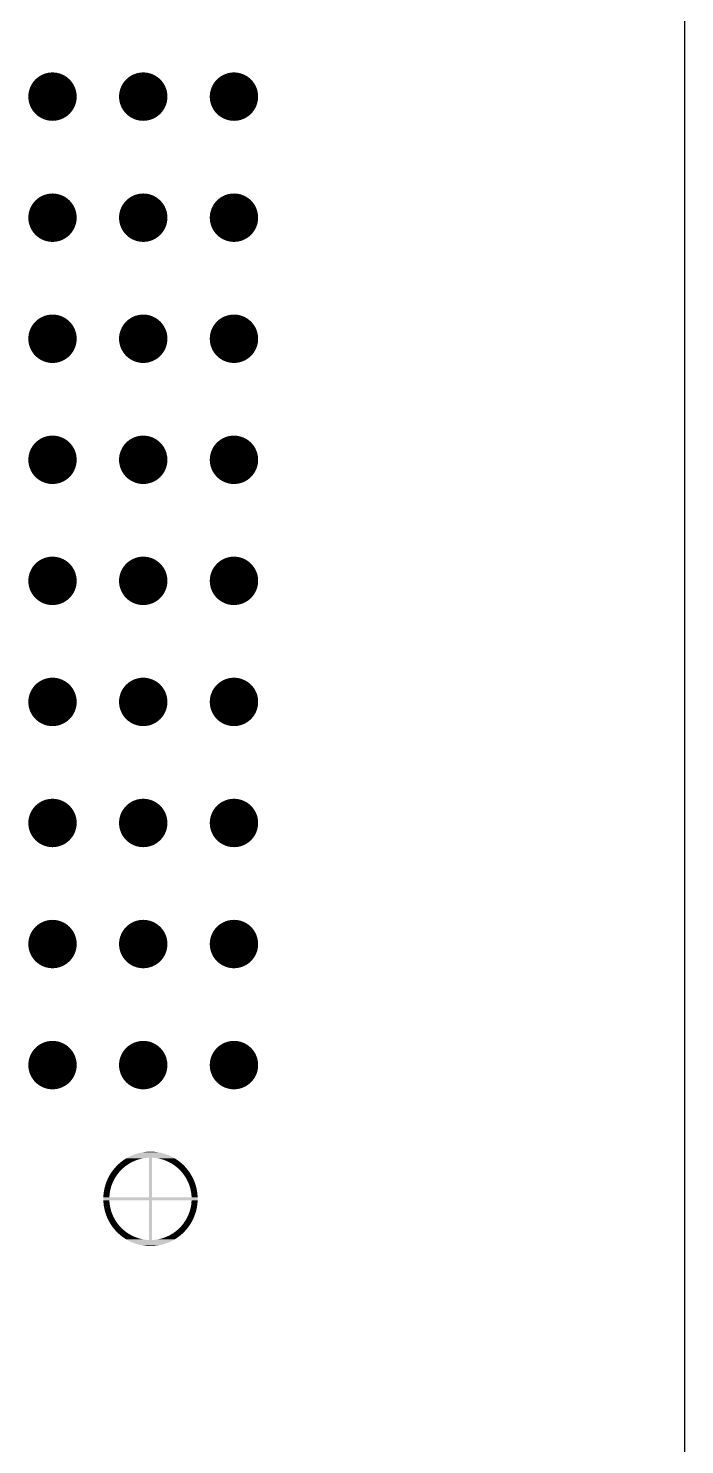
# Model space of a CAD drawing. Extents: x 295 to 953, y 10 to 290.
# Drawn here: x 847.1 to 874.6, y 105.2 to 164.6 of the extents above; entities that cross this region are included whole.
import ezdxf

# ---------------------------------------------------------------- set-up
doc = ezdxf.new("R2010")
doc.units = 0
doc.header["$LTSCALE"] = 5
doc.header["$MEASUREMENT"] = 0
doc.layers.get('0').update_dxf_attribs({"linetype": 'CONTINUOUS', "lineweight": 25})
doc.layers.add('DV-ABPB-A4_TOP', color=14, linetype='CONTINUOUS')

msp = doc.modelspace()

# ---------------------------------------------------------------- linework, layer by layer
at = {"color": 7, "const_width": 1.016}
for points in [[(847.562, 161.773, 1), (848.578, 161.773, 1)], [(851.372, 161.773, 1), (852.388, 161.773, 1)], [(855.182, 161.773, 1), (856.198, 161.773, 1)], [(847.562, 156.693, 1), (848.578, 156.693, 1)], [(851.372, 156.693, 1), (852.388, 156.693, 1)], [(855.182, 156.693, 1), (856.198, 156.693, 1)], [(847.562, 151.613, 1), (848.578, 151.613, 1)], [(851.372, 151.613, 1), (852.388, 151.613, 1)], [(855.182, 151.613, 1), (856.198, 151.613, 1)], [(847.562, 146.533, 1), (848.578, 146.533, 1)], [(851.372, 146.533, 1), (852.388, 146.533, 1)], [(855.182, 146.533, 1), (856.198, 146.533, 1)], [(847.562, 141.453, 1), (848.578, 141.453, 1)], [(851.372, 141.453, 1), (852.388, 141.453, 1)], [(855.182, 141.453, 1), (856.198, 141.453, 1)], [(847.562, 136.373, 1), (848.578, 136.373, 1)], [(851.372, 136.373, 1), (852.388, 136.373, 1)], [(855.182, 136.373, 1), (856.198, 136.373, 1)], [(847.562, 131.293, 1), (848.578, 131.293, 1)], [(851.372, 131.293, 1), (852.388, 131.293, 1)], [(855.182, 131.293, 1), (856.198, 131.293, 1)], [(847.562, 126.213, 1), (848.578, 126.213, 1)], [(851.372, 126.213, 1), (852.388, 126.213, 1)], [(855.182, 126.213, 1), (856.198, 126.213, 1)], [(847.562, 121.133, 1), (848.578, 121.133, 1)], [(851.372, 121.133, 1), (852.388, 121.133, 1)], [(855.182, 121.133, 1), (856.198, 121.133, 1)]]:
    msp.add_lwpolyline(points, format="xyb", close=True, dxfattribs=at)
at = {"color": 7}
for points in [[(850.959, 117.076), (850.991, 117.101), (851.436, 117.076), (851.49, 117.101)], [(850.991, 117.101), (851.003, 117.11), (851.49, 117.101), (851.511, 117.11)], [(851.003, 117.11), (851.022, 117.124), (851.511, 117.11), (851.544, 117.124)], [(851.022, 117.124), (851.051, 117.145), (851.544, 117.124), (851.6, 117.145)], [(851.051, 117.145), (851.054, 117.147), (851.6, 117.145), (851.606, 117.147)], [(851.054, 117.147), (851.08, 117.164), (851.606, 117.147), (851.656, 117.164)], [(851.08, 117.164), (851.105, 117.181), (851.656, 117.164), (851.712, 117.181)], [(851.105, 117.181), (851.107, 117.183), (851.712, 117.181), (851.717, 117.183)], [(851.107, 117.183), (851.129, 117.197), (851.717, 117.183), (851.77, 117.197)], [(851.129, 117.197), (851.151, 117.21), (851.77, 117.197), (851.827, 117.21)], [(851.151, 117.21), (851.161, 117.216), (851.827, 117.21), (851.861, 117.216)], [(851.161, 117.216), (851.169, 117.221), (851.861, 117.216), (851.886, 117.221)], [(851.169, 117.221), (851.185, 117.23), (851.886, 117.221), (851.944, 117.23)], [(851.185, 117.23), (851.198, 117.238), (851.944, 117.23), (852.003, 117.238)], [(851.198, 117.238), (851.207, 117.243), (852.003, 117.238), (852.062, 117.243)], [(851.207, 117.243), (851.212, 117.246), (852.062, 117.243), (852.121, 117.246)], [(851.212, 117.246), (851.216, 117.248), (853.157, 117.246), (853.153, 117.248)], [(851.216, 117.248), (851.266, 117.275), (853.153, 117.248), (853.103, 117.275)], [(851.266, 117.275), (851.272, 117.278), (853.103, 117.275), (853.097, 117.278)], [(851.272, 117.278), (851.323, 117.304), (853.097, 117.278), (853.046, 117.304)], [(851.323, 117.304), (851.328, 117.307), (853.046, 117.304), (853.04, 117.307)], [(851.328, 117.307), (851.381, 117.331), (853.04, 117.307), (852.988, 117.331)], [(851.381, 117.331), (851.386, 117.333), (852.988, 117.331), (852.983, 117.333)], [(851.386, 117.333), (851.439, 117.355), (852.983, 117.333), (852.93, 117.355)], [(851.439, 117.355), (851.445, 117.358), (852.93, 117.355), (852.924, 117.358)], [(851.445, 117.358), (851.498, 117.378), (852.924, 117.358), (852.871, 117.378)], [(851.498, 117.378), (851.504, 117.38), (852.871, 117.378), (852.865, 117.38)], [(851.504, 117.38), (851.558, 117.399), (852.865, 117.38), (852.811, 117.399)], [(851.558, 117.399), (851.564, 117.401), (852.811, 117.399), (852.805, 117.401)], [(851.564, 117.401), (851.619, 117.419), (852.805, 117.401), (852.751, 117.419)], [(851.619, 117.419), (851.624, 117.42), (852.751, 117.419), (852.744, 117.42)], [(851.624, 117.42), (851.68, 117.436), (852.744, 117.42), (852.689, 117.436)], [(851.68, 117.436), (851.685, 117.437), (852.689, 117.436), (852.683, 117.437)], [(851.685, 117.437), (851.741, 117.451), (852.683, 117.437), (852.628, 117.451)], [(851.741, 117.451), (851.747, 117.452), (852.628, 117.451), (852.622, 117.452)], [(851.747, 117.452), (851.804, 117.464), (852.622, 117.452), (852.566, 117.464)], [(851.804, 117.464), (851.809, 117.465), (852.566, 117.464), (852.559, 117.465)], [(851.809, 117.465), (851.866, 117.475), (852.559, 117.465), (852.503, 117.475)], [(851.866, 117.475), (851.872, 117.476), (852.503, 117.475), (852.497, 117.476)], [(851.872, 117.476), (851.929, 117.484), (852.497, 117.476), (852.441, 117.484)], [(851.929, 117.484), (851.934, 117.485), (852.441, 117.484), (852.434, 117.485)], [(851.934, 117.485), (851.992, 117.492), (852.434, 117.485), (852.378, 117.492)], [(851.992, 117.492), (851.997, 117.492), (852.378, 117.492), (852.37, 117.492)], [(851.997, 117.492), (852.056, 117.497), (852.37, 117.492), (852.314, 117.497)], [(852.056, 117.497), (852.061, 117.497), (852.314, 117.497), (852.306, 117.497)], [(852.061, 117.497), (852.12, 117.5), (852.306, 117.497), (852.251, 117.5)], [(852.12, 117.5), (852.124, 117.5), (852.251, 117.5), (852.24, 117.5)], [(852.121, 115.583), (852.121, 117.246), (852.248, 115.583), (852.248, 117.246)], [(852.124, 117.5), (852.188, 117.501), (852.24, 117.5), (852.188, 117.501)], [(852.264, 117.245), (852.248, 117.246), (853.158, 117.245), (853.157, 117.246)], [(852.287, 117.244), (852.264, 117.245), (853.16, 117.244), (853.158, 117.245)], [(852.346, 117.24), (852.287, 117.244), (853.168, 117.24), (853.16, 117.244)], [(852.404, 117.233), (852.346, 117.24), (853.179, 117.233), (853.168, 117.24)], [(852.463, 117.224), (852.404, 117.233), (853.194, 117.224), (853.179, 117.233)], [(852.521, 117.214), (852.463, 117.224), (853.212, 117.214), (853.194, 117.224)], [(852.525, 117.213), (852.521, 117.214), (853.213, 117.213), (853.212, 117.214)], [(852.579, 117.201), (852.525, 117.213), (853.232, 117.201), (853.213, 117.213)], [(852.637, 117.187), (852.579, 117.201), (853.255, 117.187), (853.232, 117.201)], [(852.663, 117.179), (852.637, 117.187), (853.267, 117.179), (853.255, 117.187)], [(852.694, 117.17), (852.663, 117.179), (853.28, 117.17), (853.267, 117.179)], [(852.75, 117.152), (852.694, 117.17), (853.307, 117.152), (853.28, 117.17)], [(852.772, 117.144), (852.75, 117.152), (853.319, 117.144), (853.307, 117.152)], [(852.806, 117.132), (852.772, 117.144), (853.336, 117.132), (853.319, 117.144)], [(852.86, 117.109), (852.806, 117.132), (853.367, 117.109), (853.336, 117.132)], [(852.867, 117.107), (852.86, 117.109), (853.371, 117.107), (853.367, 117.109)], [(852.915, 117.085), (852.867, 117.107), (853.399, 117.085), (853.371, 117.107)], [(850.439, 116.457), (850.461, 116.497), (850.734, 116.457), (850.76, 116.497)], [(850.461, 116.497), (850.467, 116.506), (850.76, 116.497), (850.767, 116.506)], [(850.467, 116.506), (850.493, 116.551), (850.767, 116.506), (850.799, 116.551)], [(850.493, 116.551), (850.495, 116.554), (850.799, 116.551), (850.801, 116.554)], [(850.495, 116.554), (850.525, 116.601), (850.801, 116.554), (850.838, 116.601)], [(850.525, 116.601), (850.527, 116.605), (850.838, 116.601), (850.841, 116.605)], [(850.527, 116.605), (850.555, 116.647), (850.841, 116.605), (850.876, 116.647)], [(850.555, 116.647), (850.562, 116.657), (850.876, 116.647), (850.885, 116.657)], [(850.562, 116.657), (850.587, 116.691), (850.885, 116.657), (850.915, 116.691)], [(850.587, 116.691), (850.6, 116.709), (850.915, 116.691), (850.932, 116.709)], [(850.6, 116.709), (850.619, 116.734), (850.932, 116.709), (850.956, 116.734)], [(850.619, 116.734), (850.638, 116.759), (850.956, 116.734), (850.981, 116.759)], [(850.638, 116.759), (850.652, 116.775), (850.981, 116.759), (850.998, 116.775)], [(850.652, 116.775), (850.679, 116.808), (850.998, 116.775), (851.034, 116.808)], [(850.679, 116.808), (850.686, 116.815), (851.034, 116.808), (851.042, 116.815)], [(850.686, 116.815), (850.72, 116.854), (851.042, 116.815), (851.087, 116.854)], [(850.72, 116.854), (850.721, 116.855), (851.087, 116.854), (851.089, 116.855)], [(850.721, 116.855), (850.754, 116.891), (851.089, 116.855), (851.133, 116.891)], [(850.754, 116.891), (850.764, 116.901), (851.133, 116.891), (851.148, 116.901)], [(850.764, 116.901), (850.789, 116.926), (851.148, 116.901), (851.181, 116.926)], [(850.789, 116.926), (850.809, 116.946), (851.181, 116.926), (851.211, 116.946)], [(850.809, 116.946), (850.823, 116.959), (851.211, 116.946), (851.23, 116.959)], [(850.823, 116.959), (850.856, 116.99), (851.23, 116.959), (851.277, 116.99)], [(850.856, 116.99), (850.858, 116.991), (851.277, 116.99), (851.28, 116.991)], [(850.858, 116.991), (850.892, 117.021), (851.28, 116.991), (851.331, 117.021)], [(850.892, 117.021), (850.904, 117.031), (851.331, 117.021), (851.349, 117.031)], [(850.904, 117.031), (850.926, 117.05), (851.349, 117.031), (851.383, 117.05)], [(850.926, 117.05), (850.953, 117.072), (851.383, 117.05), (851.426, 117.072)], [(850.953, 117.072), (850.959, 117.076), (851.426, 117.072), (851.436, 117.076)], [(852.95, 117.068), (852.915, 117.085), (853.421, 117.068), (853.399, 117.085)], [(852.968, 117.059), (852.95, 117.068), (853.431, 117.059), (853.421, 117.068)], [(853.02, 117.031), (852.968, 117.059), (853.465, 117.031), (853.431, 117.059)], [(853.027, 117.027), (853.02, 117.031), (853.47, 117.027), (853.465, 117.031)], [(853.072, 117.002), (853.027, 117.027), (853.499, 117.002), (853.47, 117.027)], [(853.098, 116.985), (853.072, 117.002), (853.518, 116.985), (853.499, 117.002)], [(853.122, 116.971), (853.098, 116.985), (853.533, 116.971), (853.518, 116.985)], [(853.164, 116.942), (853.122, 116.971), (853.564, 116.942), (853.533, 116.971)], [(853.171, 116.938), (853.164, 116.942), (853.568, 116.938), (853.564, 116.942)], [(853.219, 116.903), (853.171, 116.938), (853.603, 116.903), (853.568, 116.938)], [(853.227, 116.897), (853.219, 116.903), (853.609, 116.897), (853.603, 116.903)], [(853.266, 116.867), (853.227, 116.897), (853.637, 116.867), (853.609, 116.897)], [(853.285, 116.851), (853.266, 116.867), (853.652, 116.851), (853.637, 116.867)], [(853.311, 116.829), (853.285, 116.851), (853.671, 116.829), (853.652, 116.851)], [(853.34, 116.803), (853.311, 116.829), (853.694, 116.803), (853.671, 116.829)], [(853.356, 116.789), (853.34, 116.803), (853.705, 116.789), (853.694, 116.803)], [(853.393, 116.754), (853.356, 116.789), (853.734, 116.754), (853.705, 116.789)], [(853.398, 116.748), (853.393, 116.754), (853.739, 116.748), (853.734, 116.754)], [(853.44, 116.706), (853.398, 116.748), (853.771, 116.706), (853.739, 116.748)], [(853.442, 116.704), (853.44, 116.706), (853.773, 116.704), (853.771, 116.706)], [(853.48, 116.662), (853.442, 116.704), (853.803, 116.662), (853.773, 116.704)], [(853.488, 116.652), (853.48, 116.662), (853.81, 116.652), (853.803, 116.662)], [(853.518, 116.617), (853.488, 116.652), (853.834, 116.617), (853.81, 116.652)], [(853.532, 116.6), (853.518, 116.617), (853.846, 116.6), (853.834, 116.617)], [(853.555, 116.571), (853.532, 116.6), (853.864, 116.571), (853.846, 116.6)], [(853.574, 116.546), (853.555, 116.571), (853.879, 116.546), (853.864, 116.571)], [(853.59, 116.523), (853.574, 116.546), (853.893, 116.523), (853.879, 116.546)], [(853.612, 116.491), (853.59, 116.523), (853.911, 116.491), (853.893, 116.523)], [(850.232, 115.857), (850.241, 115.904), (850.49, 115.857), (850.501, 115.904)], [(850.241, 115.904), (850.243, 115.915), (850.501, 115.904), (850.503, 115.915)], [(850.243, 115.915), (850.254, 115.966), (850.503, 115.915), (850.516, 115.966)], [(850.254, 115.966), (850.256, 115.972), (850.516, 115.966), (850.518, 115.972)], [(850.256, 115.972), (850.27, 116.028), (850.518, 115.972), (850.534, 116.028)], [(850.27, 116.029), (850.286, 116.085), (850.534, 116.029), (850.552, 116.085)], [(850.27, 116.028), (850.27, 116.029), (850.534, 116.028), (850.534, 116.029)], [(850.286, 116.085), (850.287, 116.089), (850.552, 116.085), (850.554, 116.089)], [(850.287, 116.089), (850.303, 116.141), (850.554, 116.089), (850.573, 116.141)], [(850.303, 116.141), (850.306, 116.149), (850.573, 116.141), (850.576, 116.149)], [(850.306, 116.149), (850.322, 116.196), (850.576, 116.149), (850.595, 116.196)], [(850.322, 116.196), (850.327, 116.209), (850.595, 116.196), (850.601, 116.209)], [(850.327, 116.209), (850.343, 116.25), (850.601, 116.209), (850.619, 116.25)], [(850.343, 116.25), (850.35, 116.268), (850.619, 116.25), (850.628, 116.268)], [(850.35, 116.268), (850.365, 116.303), (850.628, 116.268), (850.645, 116.303)], [(850.365, 116.303), (850.375, 116.327), (850.645, 116.303), (850.658, 116.327)], [(850.375, 116.327), (850.388, 116.356), (850.658, 116.327), (850.673, 116.356)], [(850.388, 116.356), (850.402, 116.384), (850.673, 116.356), (850.689, 116.384)], [(850.402, 116.384), (850.413, 116.407), (850.689, 116.384), (850.702, 116.407)], [(850.413, 116.407), (850.43, 116.441), (850.702, 116.407), (850.724, 116.441)], [(850.43, 116.441), (850.439, 116.457), (850.724, 116.441), (850.734, 116.457)], [(853.624, 116.474), (853.612, 116.491), (853.92, 116.474), (853.911, 116.491)], [(853.649, 116.435), (853.624, 116.474), (853.941, 116.435), (853.92, 116.474)], [(853.656, 116.425), (853.649, 116.435), (853.947, 116.425), (853.941, 116.435)], [(853.683, 116.379), (853.656, 116.425), (853.97, 116.379), (853.947, 116.425)], [(853.686, 116.374), (853.683, 116.379), (853.972, 116.374), (853.97, 116.379)], [(853.714, 116.322), (853.686, 116.374), (853.996, 116.322), (853.972, 116.374)], [(853.715, 116.321), (853.714, 116.322), (853.996, 116.321), (853.996, 116.322)], [(853.741, 116.269), (853.715, 116.321), (854.019, 116.269), (853.996, 116.321)], [(853.744, 116.263), (853.741, 116.269), (854.021, 116.263), (854.019, 116.269)], [(853.766, 116.215), (853.744, 116.263), (854.04, 116.215), (854.021, 116.263)], [(853.77, 116.204), (853.766, 116.215), (854.044, 116.204), (854.04, 116.215)], [(853.789, 116.16), (853.77, 116.204), (854.059, 116.16), (854.044, 116.204)], [(853.795, 116.144), (853.789, 116.16), (854.065, 116.144), (854.059, 116.16)], [(853.81, 116.105), (853.795, 116.144), (854.077, 116.105), (854.065, 116.144)], [(853.817, 116.083), (853.81, 116.105), (854.084, 116.083), (854.077, 116.105)], [(853.829, 116.049), (853.817, 116.083), (854.094, 116.049), (854.084, 116.083)], [(853.837, 116.022), (853.829, 116.049), (854.101, 116.022), (854.094, 116.049)], [(853.846, 115.992), (853.837, 116.022), (854.108, 115.992), (854.101, 116.022)], [(853.854, 115.96), (853.846, 115.992), (854.116, 115.96), (854.108, 115.992)], [(853.861, 115.935), (853.854, 115.96), (854.122, 115.935), (854.116, 115.96)], [(853.87, 115.898), (853.861, 115.935), (854.129, 115.898), (854.122, 115.935)], [(850.203, 115.52), (850.204, 115.583), (854.166, 115.52), (854.165, 115.583)], [(850.204, 115.456), (850.203, 115.52), (854.165, 115.456), (854.166, 115.52)], [(850.204, 115.583), (850.205, 115.589), (850.458, 115.583), (850.459, 115.589)], [(850.207, 115.397), (850.204, 115.456), (850.462, 115.397), (850.458, 115.456)], [(850.205, 115.589), (850.206, 115.622), (850.459, 115.589), (850.46, 115.622)], [(850.206, 115.622), (850.208, 115.653), (850.46, 115.622), (850.463, 115.653)], [(850.207, 115.393), (850.207, 115.397), (850.462, 115.393), (850.462, 115.397)], [(850.212, 115.338), (850.207, 115.393), (850.467, 115.338), (850.462, 115.393)], [(850.208, 115.653), (850.21, 115.681), (850.463, 115.653), (850.465, 115.681)], [(850.21, 115.681), (850.213, 115.716), (850.465, 115.681), (850.469, 115.716)], [(850.212, 115.33), (850.212, 115.338), (850.468, 115.33), (850.467, 115.338)], [(850.218, 115.279), (850.212, 115.33), (850.474, 115.279), (850.468, 115.33)], [(850.213, 115.716), (850.216, 115.74), (850.469, 115.716), (850.471, 115.74)], [(850.216, 115.74), (850.22, 115.779), (850.471, 115.74), (850.477, 115.779)], [(850.22, 115.779), (850.223, 115.799), (850.477, 115.779), (850.48, 115.799)], [(850.223, 115.799), (850.23, 115.842), (850.48, 115.799), (850.488, 115.842)], [(850.23, 115.842), (850.232, 115.857), (850.488, 115.842), (850.49, 115.857)], [(852.121, 113.794), (852.121, 115.456), (852.248, 113.794), (852.248, 115.456)], [(853.874, 115.877), (853.87, 115.898), (854.133, 115.877), (854.129, 115.898)], [(853.882, 115.836), (853.874, 115.877), (854.14, 115.836), (854.133, 115.877)], [(853.886, 115.819), (853.882, 115.836), (854.143, 115.819), (854.14, 115.836)], [(853.893, 115.773), (853.886, 115.819), (854.149, 115.773), (854.143, 115.819)], [(853.895, 115.76), (853.893, 115.773), (854.151, 115.76), (854.149, 115.773)], [(853.901, 115.71), (853.895, 115.76), (854.157, 115.71), (854.151, 115.76)], [(853.898, 115.3), (853.9, 115.324), (854.153, 115.3), (854.156, 115.324)], [(853.9, 115.324), (853.904, 115.359), (854.156, 115.324), (854.159, 115.359)], [(853.902, 115.702), (853.901, 115.71), (854.157, 115.702), (854.157, 115.71)], [(853.907, 115.647), (853.902, 115.702), (854.162, 115.647), (854.157, 115.702)], [(853.904, 115.359), (853.906, 115.387), (854.159, 115.359), (854.161, 115.387)], [(853.906, 115.387), (853.909, 115.418), (854.161, 115.387), (854.163, 115.418)], [(853.907, 115.643), (853.907, 115.647), (854.162, 115.643), (854.162, 115.647)], [(853.911, 115.583), (853.907, 115.643), (854.165, 115.583), (854.162, 115.643)], [(853.909, 115.418), (853.91, 115.45), (854.163, 115.418), (854.164, 115.45)], [(853.91, 115.45), (853.911, 115.456), (854.164, 115.45), (854.165, 115.456)], [(850.22, 115.267), (850.218, 115.279), (850.476, 115.267), (850.474, 115.279)], [(850.226, 115.221), (850.22, 115.267), (850.483, 115.221), (850.476, 115.267)], [(850.229, 115.204), (850.226, 115.221), (850.487, 115.204), (850.483, 115.221)], [(850.236, 115.163), (850.229, 115.204), (850.495, 115.163), (850.487, 115.204)], [(850.24, 115.142), (850.236, 115.163), (850.499, 115.142), (850.495, 115.163)], [(850.247, 115.105), (850.24, 115.142), (850.508, 115.105), (850.499, 115.142)], [(850.253, 115.079), (850.247, 115.105), (850.515, 115.079), (850.508, 115.105)], [(850.261, 115.048), (850.253, 115.079), (850.523, 115.048), (850.515, 115.079)], [(850.268, 115.018), (850.261, 115.048), (850.532, 115.018), (850.523, 115.048)], [(850.275, 114.991), (850.268, 115.018), (850.54, 114.991), (850.532, 115.018)], [(850.285, 114.957), (850.275, 114.991), (850.552, 114.957), (850.54, 114.991)], [(850.292, 114.935), (850.285, 114.957), (850.559, 114.935), (850.552, 114.957)], [(850.304, 114.896), (850.292, 114.935), (850.574, 114.896), (850.559, 114.935)], [(850.31, 114.88), (850.304, 114.896), (850.58, 114.88), (850.574, 114.896)], [(850.325, 114.836), (850.31, 114.88), (850.599, 114.836), (850.58, 114.88)], [(850.329, 114.825), (850.325, 114.836), (850.603, 114.825), (850.599, 114.836)], [(850.348, 114.777), (850.329, 114.825), (850.625, 114.777), (850.603, 114.825)], [(850.35, 114.771), (850.348, 114.777), (850.628, 114.771), (850.625, 114.777)], [(850.373, 114.719), (850.35, 114.771), (850.654, 114.719), (850.628, 114.771)], [(850.373, 114.718), (850.373, 114.719), (850.655, 114.718), (850.654, 114.719)], [(850.397, 114.666), (850.373, 114.718), (850.683, 114.666), (850.655, 114.718)], [(853.696, 114.684), (853.711, 114.713), (853.981, 114.684), (853.994, 114.713)], [(853.711, 114.713), (853.724, 114.737), (853.994, 114.713), (854.004, 114.737)], [(853.724, 114.737), (853.741, 114.772), (854.004, 114.737), (854.019, 114.772)], [(853.741, 114.772), (853.75, 114.79), (854.019, 114.772), (854.026, 114.79)], [(853.75, 114.79), (853.768, 114.831), (854.026, 114.79), (854.042, 114.831)], [(853.768, 114.831), (853.774, 114.844), (854.042, 114.831), (854.047, 114.844)], [(853.774, 114.844), (853.793, 114.89), (854.047, 114.844), (854.063, 114.89)], [(853.793, 114.89), (853.796, 114.899), (854.063, 114.89), (854.066, 114.899)], [(853.796, 114.899), (853.815, 114.951), (854.066, 114.899), (854.082, 114.951)], [(853.815, 114.951), (853.817, 114.954), (854.082, 114.951), (854.083, 114.954)], [(853.817, 114.954), (853.835, 115.011), (854.083, 114.954), (854.099, 115.011)], [(853.835, 115.012), (853.851, 115.068), (854.099, 115.012), (854.113, 115.068)], [(853.835, 115.011), (853.835, 115.012), (854.099, 115.011), (854.099, 115.012)], [(853.851, 115.068), (853.853, 115.074), (854.113, 115.068), (854.115, 115.074)], [(853.853, 115.074), (853.866, 115.125), (854.115, 115.074), (854.126, 115.125)], [(853.866, 115.125), (853.868, 115.136), (854.126, 115.125), (854.128, 115.136)], [(853.868, 115.136), (853.879, 115.183), (854.128, 115.136), (854.137, 115.183)], [(853.879, 115.183), (853.881, 115.198), (854.137, 115.183), (854.139, 115.198)], [(853.881, 115.198), (853.889, 115.241), (854.139, 115.198), (854.146, 115.241)], [(853.889, 115.241), (853.892, 115.261), (854.146, 115.241), (854.149, 115.261)], [(853.892, 115.261), (853.898, 115.3), (854.149, 115.261), (854.153, 115.3)], [(850.399, 114.661), (850.397, 114.666), (850.686, 114.661), (850.683, 114.666)], [(850.422, 114.615), (850.399, 114.661), (850.713, 114.615), (850.686, 114.661)], [(850.428, 114.604), (850.422, 114.615), (850.72, 114.604), (850.713, 114.615)], [(850.449, 114.565), (850.428, 114.604), (850.745, 114.565), (850.72, 114.604)], [(850.458, 114.549), (850.449, 114.565), (850.757, 114.549), (850.745, 114.565)], [(850.476, 114.517), (850.458, 114.549), (850.779, 114.517), (850.757, 114.549)], [(850.49, 114.494), (850.476, 114.517), (850.795, 114.494), (850.779, 114.517)], [(850.505, 114.469), (850.49, 114.494), (850.814, 114.469), (850.795, 114.494)], [(850.523, 114.44), (850.505, 114.469), (850.837, 114.44), (850.814, 114.469)], [(850.535, 114.423), (850.523, 114.44), (850.851, 114.423), (850.837, 114.44)], [(850.559, 114.387), (850.535, 114.423), (850.881, 114.387), (850.851, 114.423)], [(850.566, 114.377), (850.559, 114.387), (850.889, 114.377), (850.881, 114.387)], [(850.596, 114.336), (850.566, 114.377), (850.927, 114.336), (850.889, 114.377)], [(850.598, 114.334), (850.596, 114.336), (850.929, 114.334), (850.927, 114.336)], [(850.63, 114.291), (850.598, 114.334), (850.971, 114.291), (850.929, 114.334)], [(850.635, 114.286), (850.63, 114.291), (850.976, 114.286), (850.971, 114.291)], [(850.664, 114.25), (850.635, 114.286), (851.013, 114.25), (850.976, 114.286)], [(850.675, 114.237), (850.664, 114.25), (851.029, 114.237), (851.013, 114.25)], [(850.698, 114.211), (850.675, 114.237), (851.058, 114.211), (851.029, 114.237)], [(850.717, 114.189), (850.698, 114.211), (851.084, 114.189), (851.058, 114.211)], [(850.732, 114.173), (850.717, 114.189), (851.103, 114.173), (851.084, 114.189)], [(850.76, 114.143), (850.732, 114.173), (851.142, 114.143), (851.103, 114.173)], [(850.766, 114.137), (850.76, 114.143), (851.15, 114.137), (851.142, 114.143)], [(850.801, 114.102), (850.766, 114.137), (851.198, 114.102), (851.15, 114.137)], [(853.188, 114.114), (853.221, 114.138), (853.58, 114.114), (853.605, 114.138)], [(853.221, 114.138), (853.236, 114.149), (853.605, 114.138), (853.615, 114.149)], [(853.236, 114.149), (853.28, 114.185), (853.615, 114.149), (853.648, 114.185)], [(853.28, 114.185), (853.282, 114.186), (853.648, 114.185), (853.649, 114.186)], [(853.282, 114.186), (853.327, 114.225), (853.649, 114.186), (853.683, 114.225)], [(853.327, 114.225), (853.335, 114.232), (853.683, 114.225), (853.69, 114.232)], [(853.335, 114.232), (853.371, 114.264), (853.69, 114.232), (853.717, 114.264)], [(853.371, 114.264), (853.388, 114.281), (853.717, 114.264), (853.73, 114.281)], [(853.388, 114.281), (853.413, 114.306), (853.73, 114.281), (853.75, 114.306)], [(853.413, 114.306), (853.437, 114.331), (853.75, 114.306), (853.769, 114.331)], [(853.437, 114.331), (853.454, 114.349), (853.769, 114.331), (853.782, 114.349)], [(853.454, 114.349), (853.484, 114.382), (853.782, 114.349), (853.807, 114.382)], [(853.484, 114.382), (853.493, 114.393), (853.807, 114.382), (853.814, 114.393)], [(853.493, 114.393), (853.528, 114.435), (853.814, 114.393), (853.842, 114.435)], [(853.528, 114.435), (853.531, 114.439), (853.842, 114.435), (853.844, 114.439)], [(853.531, 114.439), (853.568, 114.485), (853.844, 114.439), (853.874, 114.485)], [(853.568, 114.485), (853.57, 114.489), (853.874, 114.485), (853.876, 114.489)], [(853.57, 114.489), (853.602, 114.533), (853.876, 114.489), (853.902, 114.533)], [(853.602, 114.533), (853.609, 114.543), (853.902, 114.533), (853.908, 114.543)], [(853.609, 114.543), (853.635, 114.583), (853.908, 114.543), (853.93, 114.583)], [(853.635, 114.583), (853.645, 114.599), (853.93, 114.583), (853.939, 114.599)], [(853.645, 114.599), (853.667, 114.633), (853.939, 114.599), (853.956, 114.633)], [(853.667, 114.633), (853.68, 114.656), (853.956, 114.633), (853.967, 114.656)], [(853.68, 114.656), (853.696, 114.684), (853.967, 114.656), (853.981, 114.684)], [(850.805, 114.098), (850.801, 114.102), (851.205, 114.098), (851.198, 114.102)], [(850.836, 114.069), (850.805, 114.098), (851.247, 114.069), (851.205, 114.098)], [(850.851, 114.054), (850.836, 114.069), (851.271, 114.054), (851.247, 114.069)], [(850.87, 114.038), (850.851, 114.054), (851.297, 114.038), (851.271, 114.054)], [(850.899, 114.012), (850.87, 114.038), (851.342, 114.012), (851.297, 114.038)], [(850.904, 114.008), (850.899, 114.012), (851.349, 114.008), (851.342, 114.012)], [(850.938, 113.981), (850.904, 114.008), (851.401, 113.981), (851.349, 114.008)], [(850.948, 113.972), (850.938, 113.981), (851.419, 113.972), (851.401, 113.981)], [(850.97, 113.955), (850.948, 113.972), (851.454, 113.955), (851.419, 113.972)], [(850.998, 113.933), (850.97, 113.955), (851.502, 113.933), (851.454, 113.955)], [(851.002, 113.93), (850.998, 113.933), (851.509, 113.93), (851.502, 113.933)], [(851.033, 113.908), (851.002, 113.93), (851.563, 113.908), (851.509, 113.93)], [(851.05, 113.896), (851.033, 113.908), (851.597, 113.896), (851.563, 113.908)], [(851.062, 113.888), (851.05, 113.896), (851.619, 113.888), (851.597, 113.896)], [(851.089, 113.869), (851.062, 113.888), (851.675, 113.869), (851.619, 113.888)], [(851.102, 113.861), (851.089, 113.869), (851.706, 113.861), (851.675, 113.869)], [(851.114, 113.853), (851.102, 113.861), (851.732, 113.853), (851.706, 113.861)], [(851.137, 113.838), (851.114, 113.853), (851.79, 113.838), (851.732, 113.853)], [(851.156, 113.827), (851.137, 113.838), (851.844, 113.827), (851.79, 113.838)], [(851.157, 113.826), (851.156, 113.827), (851.848, 113.826), (851.844, 113.827)], [(851.175, 113.815), (851.157, 113.826), (851.906, 113.815), (851.848, 113.826)], [(851.19, 113.807), (851.175, 113.815), (851.965, 113.807), (851.906, 113.815)], [(851.201, 113.8), (851.19, 113.807), (852.023, 113.8), (851.965, 113.807)], [(851.209, 113.796), (851.201, 113.8), (852.082, 113.796), (852.023, 113.8)], [(851.211, 113.795), (851.209, 113.796), (852.105, 113.795), (852.082, 113.796)], [(851.212, 113.794), (851.211, 113.795), (852.121, 113.794), (852.105, 113.795)], [(851.216, 113.792), (851.212, 113.794), (853.153, 113.792), (853.157, 113.794)], [(851.266, 113.764), (851.216, 113.792), (853.103, 113.764), (853.153, 113.792)], [(851.272, 113.762), (851.266, 113.764), (853.097, 113.762), (853.103, 113.764)], [(851.323, 113.736), (851.272, 113.762), (853.046, 113.736), (853.097, 113.762)], [(851.329, 113.733), (851.323, 113.736), (853.041, 113.733), (853.046, 113.736)], [(851.381, 113.709), (851.329, 113.733), (852.988, 113.709), (853.041, 113.733)], [(851.386, 113.707), (851.381, 113.709), (852.983, 113.707), (852.988, 113.709)], [(851.439, 113.684), (851.386, 113.707), (852.93, 113.684), (852.983, 113.707)], [(851.445, 113.682), (851.439, 113.684), (852.924, 113.682), (852.93, 113.684)], [(851.498, 113.661), (851.445, 113.682), (852.871, 113.661), (852.924, 113.682)], [(851.504, 113.659), (851.498, 113.661), (852.865, 113.659), (852.871, 113.661)], [(851.558, 113.64), (851.504, 113.659), (852.811, 113.64), (852.865, 113.659)], [(851.564, 113.638), (851.558, 113.64), (852.805, 113.638), (852.811, 113.64)], [(851.618, 113.621), (851.564, 113.638), (852.75, 113.621), (852.805, 113.638)], [(851.625, 113.62), (851.618, 113.621), (852.745, 113.62), (852.75, 113.621)], [(851.68, 113.604), (851.625, 113.62), (852.689, 113.604), (852.745, 113.62)], [(851.686, 113.603), (851.68, 113.604), (852.684, 113.603), (852.689, 113.604)], [(851.741, 113.589), (851.686, 113.603), (852.628, 113.589), (852.684, 113.603)], [(851.747, 113.588), (851.741, 113.589), (852.622, 113.588), (852.628, 113.589)], [(851.803, 113.576), (851.747, 113.588), (852.565, 113.576), (852.622, 113.588)], [(851.81, 113.575), (851.803, 113.576), (852.56, 113.575), (852.565, 113.576)], [(851.866, 113.565), (851.81, 113.575), (852.503, 113.565), (852.56, 113.575)], [(851.872, 113.564), (851.866, 113.565), (852.497, 113.564), (852.503, 113.565)], [(851.928, 113.555), (851.872, 113.564), (852.44, 113.555), (852.497, 113.564)], [(851.935, 113.555), (851.928, 113.555), (852.435, 113.555), (852.44, 113.555)], [(851.991, 113.548), (851.935, 113.555), (852.377, 113.548), (852.435, 113.555)], [(851.999, 113.548), (851.991, 113.548), (852.372, 113.548), (852.377, 113.548)], [(852.055, 113.543), (851.999, 113.548), (852.313, 113.543), (852.372, 113.548)], [(852.062, 113.543), (852.055, 113.543), (852.308, 113.543), (852.313, 113.543)], [(852.118, 113.54), (852.062, 113.543), (852.249, 113.54), (852.308, 113.543)], [(852.129, 113.54), (852.118, 113.54), (852.245, 113.54), (852.249, 113.54)], [(852.181, 113.539), (852.129, 113.54), (852.181, 113.539), (852.245, 113.54)], [(852.248, 113.794), (852.307, 113.797), (853.157, 113.794), (853.162, 113.797)], [(852.307, 113.797), (852.366, 113.802), (853.162, 113.797), (853.171, 113.802)], [(852.366, 113.802), (852.425, 113.81), (853.171, 113.802), (853.184, 113.81)], [(852.425, 113.81), (852.483, 113.819), (853.184, 113.81), (853.2, 113.819)], [(852.483, 113.819), (852.508, 113.824), (853.2, 113.819), (853.208, 113.824)], [(852.508, 113.824), (852.542, 113.83), (853.208, 113.824), (853.218, 113.83)], [(852.542, 113.83), (852.599, 113.843), (853.218, 113.83), (853.24, 113.843)], [(852.599, 113.843), (852.652, 113.857), (853.24, 113.843), (853.262, 113.857)], [(852.652, 113.857), (852.657, 113.858), (853.262, 113.857), (853.264, 113.858)], [(852.657, 113.858), (852.713, 113.876), (853.264, 113.858), (853.289, 113.876)], [(852.713, 113.876), (852.763, 113.893), (853.289, 113.876), (853.315, 113.893)], [(852.763, 113.893), (852.769, 113.895), (853.315, 113.893), (853.318, 113.895)], [(852.769, 113.895), (852.825, 113.916), (853.318, 113.895), (853.347, 113.916)], [(852.825, 113.916), (852.858, 113.93), (853.347, 113.916), (853.366, 113.93)], [(852.858, 113.93), (852.879, 113.939), (853.366, 113.93), (853.378, 113.939)], [(852.879, 113.939), (852.933, 113.963), (853.378, 113.939), (853.41, 113.963)], [(852.933, 113.963), (852.943, 113.968), (853.41, 113.963), (853.416, 113.968)], [(852.943, 113.968), (852.986, 113.99), (853.416, 113.968), (853.443, 113.99)], [(852.986, 113.99), (853.02, 114.008), (853.443, 113.99), (853.465, 114.008)], [(853.02, 114.008), (853.038, 114.018), (853.465, 114.008), (853.477, 114.018)], [(853.038, 114.018), (853.089, 114.049), (853.477, 114.018), (853.511, 114.049)], [(853.089, 114.049), (853.092, 114.05), (853.511, 114.049), (853.513, 114.05)], [(853.092, 114.05), (853.139, 114.08), (853.513, 114.05), (853.545, 114.08)], [(853.139, 114.08), (853.158, 114.094), (853.545, 114.08), (853.56, 114.094)], [(853.158, 114.094), (853.188, 114.114), (853.56, 114.094), (853.58, 114.114)]]:
    msp.add_solid(points, dxfattribs=at)
at = {"layer": 'DV-ABPB-A4_TOP', "color": 7}
msp.add_line((874.618, 99.002), (874.618, 223.023), dxfattribs=at)

doc.saveas('drawing.dxf')
